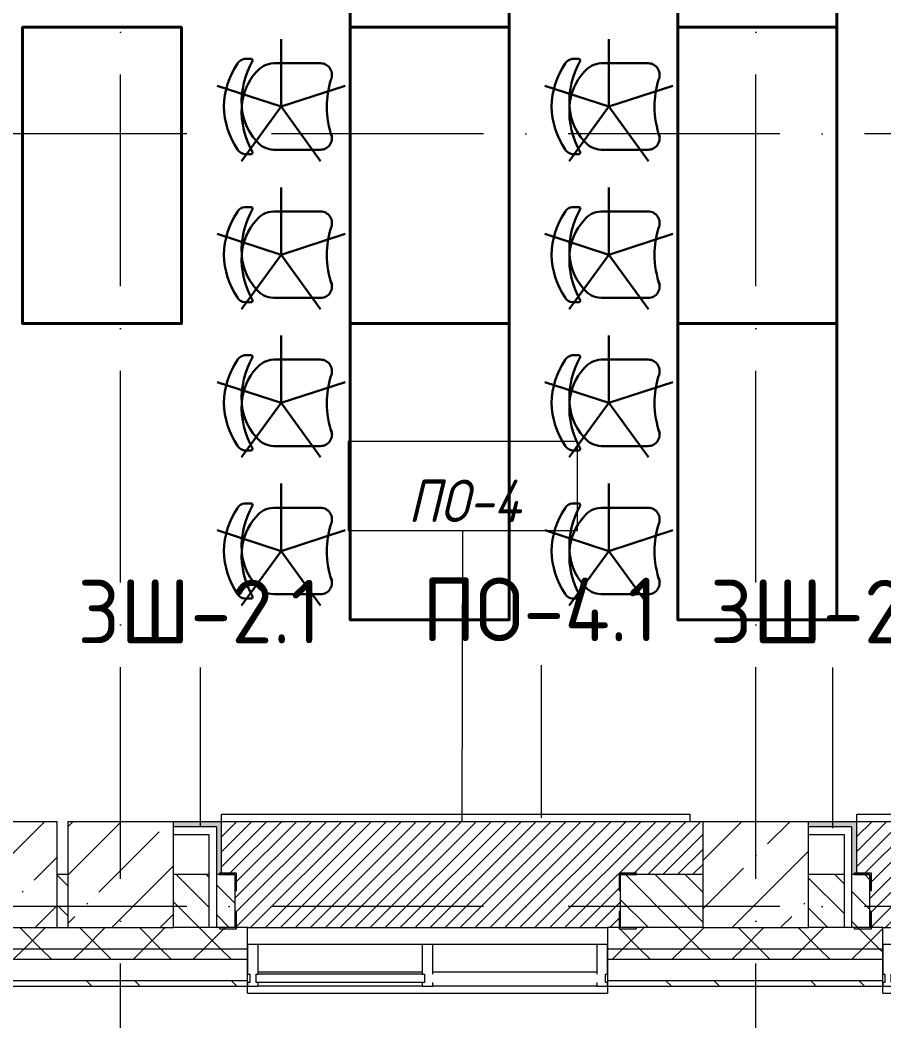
# Model space of a CAD drawing. Header units: millimetres. Extents: x -6467 to 105918, y -7090 to 92481.
# Drawn here: x 38125 to 42206, y -2361 to 2369 of the extents above; entities that cross this region are included whole.
import ezdxf

# ---------------------------------------------------------------- set-up
doc = ezdxf.new("R2010")
doc.units = ezdxf.units.MM
doc.linetypes.add('50_200_ШТРИХ_1Т_ш5_п1_п1_', pattern=[1400, 1000, -200, 0, -200])
doc.linetypes.add('IMPORT-200_ШТРИХ__ш1_п0_6_ _4_', pattern=[128000, 80000, -48000])
for name, color, linetype, lineweight in [('A-FLOR', 7, 'Continuous', 9), ('A-FLOR-IDEN', 7, 'Continuous', 9), ('A-GLAZ', 7, 'Continuous', 5), ('A-GLAZ-CWMG', 7, 'Continuous', 9), ('A-GLAZ-CWMG-1', 7, 'Continuous', 20), ('A-WALL', 7, 'Continuous', 5), ('A-WALL-FNSH-1', 7, 'Continuous', 5), ('A-WALL-IDEN', 7, 'Continuous', 9), ('I-WALL', 7, 'Continuous', 5), ('S-COLS', 7, 'Continuous', 9), ('S-COLS-1', 7, 'Continuous', 5)]:
    doc.layers.add(name, color=color, linetype=linetype, lineweight=lineweight)
for name, color, linetype, lineweight, true_color in [('A-FLOR-PATT-1', 7, 'Continuous', 5, 0xd61c12), ('A-GENM-1', 7, 'Continuous', 9, 0xaaaaaa), ('A-GENM-2', 7, 'Continuous', 20, 0xaaaaaa), ('A-WALL-1', 7, 'Continuous', 5, 0x77b143), ('A-WALL-3', 7, 'Continuous', 5, 0x787878), ('мебель 2 этаж-1', 7, 'Continuous', 40, 0xaaaaaa), ('Оси-3', 7, '50_200_ШТРИХ_1Т_ш5_п1_п1_', 9, 0xaaaaaa), ('ТХ_функционал-15', 7, 'IMPORT-200_ШТРИХ__ш1_п0_6_ _4_', 30, 0xaaaaaa), ('ТХ_функционал-2', 7, 'Continuous', 40, 0xaaaaaa), ('ТХ_функционал-9', 7, 'Continuous', 30, 0xaaaaaa)]:
    doc.layers.add(name, color=color, linetype=linetype, lineweight=lineweight, true_color=true_color)
doc.styles.add('GOST Common', font='GOST_Common.ttf', dxfattribs={"height": 300})
doc.styles.add('GOST Common_I', font='GOST_Common Italic.ttf', dxfattribs={"width": 0.9, "height": 200})
pattern_1 = [(45, (0, 0), (-141.42136, 141.42136), []), (135, (0, 0), (-141.42136, -141.42136), [])]

# ---------------------------------------------------------------- blocks, each defined once
blk = doc.blocks.new('BSC_Колонна _Прямоугольная - 500х500-V79-АИ_План этажа Радиаторы_2')
at = {"layer": 'S-COLS-1'}
h = blk.add_hatch(dxfattribs=at)
h.set_pattern_fill('FP_107', color=256, style=0, pattern_type=2)
h.set_pattern_definition([(45, (-41600, 1668.96), (-228.0985, 228.0985), []), (45, (-41371.9, 1668.96), (-228.0985, 228.0985), [403.225, -80.645, 6.706, -73.939])])
h.paths.add_polyline_path([(-250, -250), (250, -250), (250, 250), (-250, 250), (-250, -50.9)])
for p, q in [((250, 250), (-250, 250)), ((-250, 250), (-250, -250)), ((250, -250), (250, 250)), ((-250, -250), (250, -250))]:
    blk.add_line(p, q, dxfattribs=at)
blk = doc.blocks.new('BSC_Колонна _Прямоугольная - 500х500-V80-АИ_План этажа Радиаторы_2')
at = {"layer": 'S-COLS-1'}
h = blk.add_hatch(dxfattribs=at)
h.set_pattern_fill('FP_108', color=256, style=0, pattern_type=2)
h.set_pattern_definition([(45, (-38050, 1668.96), (-228.0985, 228.0985), []), (45, (-37821.9, 1668.96), (-228.0985, 228.0985), [403.225, -80.645, 6.706, -73.939])])
h.paths.add_polyline_path([(-250, -250), (250, -250), (250, 250), (-250, 250), (-250, -50.9)])
for p, q in [((250, 250), (-250, 250)), ((-250, 250), (-250, -250)), ((250, -250), (250, 250)), ((-250, -250), (250, -250))]:
    blk.add_line(p, q, dxfattribs=at)
blk = doc.blocks.new('Прямоугольный импост - Импост структурный с накладкой - 180мм-22437099-АИ_План этажа Радиаторы_2')
at = {"layer": 'A-GLAZ-CWMG-1'}
for p, q in [((0, 17), (-50, 17)), ((-50, 17), (-50, 0)), ((-50, 0), (-40, 0)), ((-40, 0), (-40, -40)), ((-10, -40), (-10, 0)), ((-10, 0), (0, 0)), ((0, 0), (0, 17)), ((-40, -40), (-50, -40)), ((-50, -40), (-50, -180)), ((0, -40), (-10, -40)), ((0, -180), (0, -40)), ((-50, -180), (0, -180))]:
    blk.add_line(p, q, dxfattribs=at)
blk = doc.blocks.new('Прямоугольный импост - Импост структурный с накладкой - 180мм-22437111-АИ_План этажа Радиаторы_2')
at = {"layer": 'A-GLAZ-CWMG-1'}
for p, q in [((-50, 0), (-50, 17)), ((-50, 17), (0, 17)), ((0, 0), (-10, 0)), ((-10, 0), (-10, -40)), ((0, 17), (0, 0)), ((-50, -180), (-50, -40)), ((-10, -40), (0, -40)), ((0, -40), (0, -180)), ((0, -180), (-50, -180))]:
    blk.add_line(p, q, dxfattribs=at)
blk = doc.blocks.new('Прямоугольный импост - Импост структурный с накладкой - 180мм-V234-АИ_План этажа Радиаторы_2')
at = {"layer": 'A-GLAZ-CWMG'}
for p, q in [((30725, -1999), (29950, -1999)), ((30725, -2139), (29950, -2139)), ((30725, -2179), (29950, -2179)), ((30725, -2196), (29950, -2196))]:
    blk.add_line(p, q, dxfattribs=at)
blk = doc.blocks.new('Прямоугольный импост - Импост структурный с накладкой - 180мм-V232-АИ_План этажа Радиаторы_2')
at = {"layer": 'A-GLAZ-CWMG'}
for p, q in [((6637, 55111), (5862, 55111)), ((6637, 54914), (5862, 54914))]:
    blk.add_line(p, q, dxfattribs=at)
blk = doc.blocks.new('Прямоугольный импост - Импост структурный с накладкой - 180мм-V237-АИ_План этажа Радиаторы_2')
at = {"layer": 'A-GLAZ-CWMG-1'}
for p, q in [((-25, 0), (-25, 17)), ((-25, 17), (25, 17)), ((-15, 0), (-25, 0)), ((-15, -40), (-15, 0)), ((25, 17), (25, 0)), ((-25, -180), (-25, -40)), ((-25, -40), (-15, -40)), ((25, -40), (25, -180)), ((25, -180), (-25, -180))]:
    blk.add_line(p, q, dxfattribs=at)
blk = doc.blocks.new('Прямоугольный импост - Импост структурный с накладкой - 180мм-22437157-АИ_План этажа Радиаторы_2')
at = {"layer": 'A-GLAZ-CWMG-1'}
for p, q in [((0, 17), (-50, 17)), ((-50, 17), (-50, 0)), ((-50, 0), (-40, 0)), ((-40, 0), (-40, -40)), ((-10, -40), (-10, 0)), ((-10, 0), (0, 0)), ((0, 0), (0, 17)), ((-40, -40), (-50, -40)), ((-50, -40), (-50, -180)), ((0, -40), (-10, -40)), ((0, -180), (0, -40)), ((-50, -180), (0, -180))]:
    blk.add_line(p, q, dxfattribs=at)
blk = doc.blocks.new('BSC_Колонна _Прямоугольная - 500х500-V254-АИ_План этажа Радиаторы_2')
at = {"layer": 'S-COLS-1'}
h = blk.add_hatch(dxfattribs=at)
h.set_pattern_fill('FP_150', color=256, style=0, pattern_type=2)
h.set_pattern_definition([(45, (-38600, 1668.96), (-228.0985, 228.0985), []), (45, (-38371.9, 1668.96), (-228.0985, 228.0985), [403.225, -80.645, 6.706, -73.939])])
h.paths.add_polyline_path([(-250, -250), (250, -250), (250, 250), (-250, 250), (-250, -50.9)])
for p, q in [((250, 250), (-250, 250)), ((-250, 250), (-250, -250)), ((250, -250), (250, 250)), ((-250, -250), (250, -250))]:
    blk.add_line(p, q, dxfattribs=at)
blk = doc.blocks.new('Фахверк _газобетон торцы_282 - Фахверк _газобетон торцы_-25572660-АИ_План этажа Радиаторы_2')
at = {"layer": 'A-GENM-2'}
for p, q in [((89406, 11134.7), (89325, 11134.7)), ((89325, 11134.7), (89325, 11128.7)), ((89325, 11128.7), (89400, 11128.7)), ((89400, 11128.7), (89400, 11053.7)), ((89406, 11053.7), (89406, 11134.7)), ((89400, 11053.7), (89406, 11053.7)), ((89400, 10953.7), (89400, 10878.7)), ((89406, 10953.7), (89400, 10953.7)), ((89406, 10872.7), (89406, 10953.7)), ((89400, 10878.7), (89325, 10878.7)), ((89325, 10878.7), (89325, 10872.7)), ((89325, 10872.7), (89406, 10872.7))]:
    blk.add_line(p, q, dxfattribs=at)
blk = doc.blocks.new('Фахверк _газобетон торцы_283 - Фахверк _газобетон торцы_-25572680-АИ_План этажа Радиаторы_2')
at = {"layer": 'A-GENM-2'}
for p, q in [((89406, 11134.7), (89325, 11134.7)), ((89325, 11134.7), (89325, 11128.7)), ((89325, 11128.7), (89400, 11128.7)), ((89400, 11128.7), (89400, 11053.7)), ((89406, 11053.7), (89406, 11134.7)), ((89400, 11053.7), (89406, 11053.7)), ((89400, 10953.7), (89400, 10878.7)), ((89406, 10953.7), (89400, 10953.7)), ((89406, 10872.7), (89406, 10953.7)), ((89400, 10878.7), (89325, 10878.7)), ((89325, 10878.7), (89325, 10872.7)), ((89325, 10872.7), (89406, 10872.7))]:
    blk.add_line(p, q, dxfattribs=at)
blk = doc.blocks.new('Фахверк _газобетон торцы_284 - Фахверк _газобетон торцы_-25572700-АИ_План этажа Радиаторы_2')
at = {"layer": 'A-GENM-2'}
for p, q in [((89406, 11134.7), (89325, 11134.7)), ((89325, 11134.7), (89325, 11128.7)), ((89325, 11128.7), (89400, 11128.7)), ((89400, 11128.7), (89400, 11053.7)), ((89406, 11053.7), (89406, 11134.7)), ((89400, 11053.7), (89406, 11053.7)), ((89400, 10953.7), (89400, 10878.7)), ((89406, 10953.7), (89400, 10953.7)), ((89406, 10872.7), (89406, 10953.7)), ((89400, 10878.7), (89325, 10878.7)), ((89325, 10878.7), (89325, 10872.7)), ((89325, 10872.7), (89406, 10872.7))]:
    blk.add_line(p, q, dxfattribs=at)
blk = doc.blocks.new('Отлив_СКБ - Отлив витража-V387-АИ_План этажа Радиаторы_2')
at = {"layer": 'A-GLAZ'}
for p, q in [((0, 67.4), (0, 100)), ((1700, 100), (0, 100)), ((1700, 100), (1700, 67.4)), ((50, 2), (825, 2)), ((875, 2), (1650, 2)), ((825, 0), (50, 0)), ((1650, 0), (875, 0))]:
    blk.add_line(p, q, dxfattribs=at)
blk = doc.blocks.new('Отлив_СКБ - Отлив витража-25810986-АИ_План этажа Радиаторы_2')
at = {"layer": 'A-GLAZ'}
for p, q in [((0, 67.4), (0, 100)), ((1700, 100), (0, 100)), ((1700, 100), (1700, 67.4)), ((50, 2), (1650, 2)), ((1650, 0), (50, 0))]:
    blk.add_line(p, q, dxfattribs=at)
blk = doc.blocks.new('мебель 2 этаж-28800768-АИ_План этажа Радиаторы_2')
at = {"layer": 'ТХ_функционал-15'}
for p, q in [((41621.4, 3675), (41808.4, 3417.6)), ((43169.4, 3675), (43356.4, 3417.6)), ((41621.4, 2975), (41808.4, 2717.6)), ((43169.4, 2975), (43356.4, 2717.6)), ((41621.4, 2275), (41808.4, 2017.6)), ((43169.4, 2275), (43356.4, 2017.6)), ((41621.4, 1575), (41808.4, 1317.6)), ((43169.4, 1575), (43356.4, 1317.6))]:
    blk.add_line(p, q, dxfattribs=at)
at = {"layer": 'ТХ_функционал-15', "flags": 128}
for points in [[(41318.8, 3773.4), (41621.4, 3675), (41621.4, 3993.2)], [(42866.8, 3773.4), (43169.4, 3675), (43169.4, 3993.2)], [(41924, 3773.4), (41621.4, 3675), (41434.4, 3417.6)], [(43472, 3773.4), (43169.4, 3675), (42982.4, 3417.6)], [(41318.8, 3073.4), (41621.4, 2975), (41621.4, 3293.2)], [(42866.8, 3073.4), (43169.4, 2975), (43169.4, 3293.2)], [(41924, 3073.4), (41621.4, 2975), (41434.4, 2717.6)], [(43472, 3073.4), (43169.4, 2975), (42982.4, 2717.6)], [(41318.8, 2373.4), (41621.4, 2275), (41621.4, 2593.2)], [(42866.8, 2373.4), (43169.4, 2275), (43169.4, 2593.2)], [(41924, 2373.4), (41621.4, 2275), (41434.4, 2017.6)], [(43472, 2373.4), (43169.4, 2275), (42982.4, 2017.6)], [(41318.8, 1673.4), (41621.4, 1575), (41621.4, 1893.2)], [(42866.8, 1673.4), (43169.4, 1575), (43169.4, 1893.2)], [(41924, 1673.4), (41621.4, 1575), (41434.4, 1317.6)], [(43472, 1673.4), (43169.4, 1575), (42982.4, 1317.6)]]:
    blk.add_lwpolyline(points, dxfattribs=at)
at = {"layer": 'ТХ_функционал-2'}
blk.add_line((40400.4, 2649.8), (41150.4, 2649.8), dxfattribs=at)
at = {"layer": 'ТХ_функционал-2', "flags": 128}
for points in [[(42698.4, 5449.8), (42698.4, 4049.8), (41948.4, 4049.8), (41948.4, 5449.8)], [(44246.4, 5449.8), (44246.4, 4049.8), (43496.4, 4049.8), (43496.4, 5449.8)], [(42698.4, 4049.8), (42698.4, 2649.8), (41948.4, 2649.8), (41948.4, 4049.8)], [(44246.4, 4049.8), (44246.4, 2649.8), (43496.4, 2649.8), (43496.4, 4049.8)], [(42698.4, 2649.8), (42698.4, 1249.8), (41948.4, 1249.8), (41948.4, 2649.8)], [(44246.4, 2649.8), (44246.4, 1249.8), (43496.4, 1249.8), (43496.4, 2649.8)]]:
    blk.add_lwpolyline(points, close=True, dxfattribs=at)
blk.add_lwpolyline([(41150.4, 4049.8), (40400.4, 4049.8), (40400.4, 2649.8), (41150.4, 2649.8), (41150.4, 4049.8), (40400.4, 4049.8)], dxfattribs=at)
at = {"layer": 'ТХ_функционал-9'}
for p, q in [((41477, 3900), (41448.7, 3900)), ((41585.1, 3879.2), (41807.3, 3879.2)), ((43025, 3900), (42996.7, 3900)), ((43133.1, 3879.2), (43355.3, 3879.2)), ((41585.1, 3470.9), (41807.3, 3470.9)), ((43133.1, 3470.9), (43355.3, 3470.9)), ((41477, 3450), (41448.7, 3450)), ((43025, 3450), (42996.7, 3450)), ((41477, 3200), (41448.7, 3200)), ((41585.1, 3179.2), (41807.3, 3179.2)), ((43025, 3200), (42996.7, 3200)), ((43133.1, 3179.2), (43355.3, 3179.2)), ((41477, 2750), (41448.7, 2750)), ((41585.1, 2770.9), (41807.3, 2770.9)), ((43025, 2750), (42996.7, 2750)), ((43133.1, 2770.9), (43355.3, 2770.9)), ((41477, 2500), (41448.7, 2500)), ((41585.1, 2479.2), (41807.3, 2479.2)), ((43025, 2500), (42996.7, 2500)), ((43133.1, 2479.2), (43355.3, 2479.2)), ((41477, 2050), (41448.7, 2050)), ((41585.1, 2070.9), (41807.3, 2070.9)), ((43025, 2050), (42996.7, 2050)), ((43133.1, 2070.9), (43355.3, 2070.9)), ((41477, 1800), (41448.7, 1800)), ((43025, 1800), (42996.7, 1800)), ((41585.1, 1779.2), (41807.3, 1779.2)), ((43133.1, 1779.2), (43355.3, 1779.2)), ((41477, 1350), (41448.7, 1350)), ((41585.1, 1370.9), (41807.3, 1370.9)), ((43025, 1350), (42996.7, 1350)), ((43133.1, 1370.9), (43355.3, 1370.9))]:
    blk.add_line(p, q, dxfattribs=at)
for centre, radius, start, end in [((41726.7, 3668.3), 375.4, 146.0509, 178.9758), ((41454.5, 3854.8), 45.6, 97.3317, 149.4346), ((41824.9, 3696.5), 389.8, 150.171, 183.1505), ((41478.6, 3891.9), 8.29, 349.3986, 100.7772), ((41589.8, 3771.4), 107.9, 92.4801, 141.7474), ((41807.4, 3824.8), 54.5, 333.635, 90.0987), ((43274.7, 3668.3), 375.4, 146.0509, 178.9758), ((43002.5, 3854.8), 45.6, 97.3317, 149.4346), ((43372.9, 3696.5), 389.8, 150.171, 183.1505), ((43026.6, 3891.9), 8.29, 349.3986, 100.7772), ((43137.8, 3771.4), 107.9, 92.4801, 141.7474), ((43355.4, 3824.8), 54.5, 333.635, 90.0987), ((41696.2, 3660.6), 260.9, 137.1011, 176.8345), ((43244.2, 3660.6), 260.9, 137.1011, 176.8345), ((42297.6, 3670.5), 460.2, 163.5816, 179.4326), ((43845.6, 3670.5), 460.2, 163.5816, 179.4326), ((41726.7, 3681.8), 375.4, 181.0242, 213.9491), ((41824.9, 3653.6), 389.8, 176.8495, 209.829), ((41698.1, 3689.9), 262.9, 183.2504, 228.1979), ((42297.6, 3679.6), 460.2, 180.5674, 199.1412), ((43274.7, 3681.8), 375.4, 181.0242, 213.9491), ((43372.9, 3653.6), 389.8, 176.8495, 209.829), ((43246.1, 3689.9), 262.9, 183.2504, 228.1979), ((43845.6, 3679.6), 460.2, 180.5674, 199.1412), ((41807.4, 3525.3), 54.5, 269.9013, 26.365), ((43355.4, 3525.3), 54.5, 269.9013, 26.365), ((41589.8, 3578.7), 107.9, 218.2526, 267.5199), ((43137.8, 3578.7), 107.9, 218.2526, 267.5199), ((41454.5, 3495.3), 45.6, 210.5654, 262.6683), ((41478.6, 3458.2), 8.29, 259.2228, 10.6014), ((43002.5, 3495.3), 45.6, 210.5654, 262.6683), ((43026.6, 3458.2), 8.29, 259.2228, 10.6014), ((41726.7, 2968.3), 375.4, 146.0509, 178.9758), ((41454.5, 3154.8), 45.6, 97.3317, 149.4346), ((41824.9, 2996.5), 389.8, 150.171, 183.1505), ((41478.6, 3191.9), 8.29, 349.3986, 100.7772), ((41589.8, 3071.4), 107.9, 92.4801, 141.7474), ((41807.4, 3124.8), 54.5, 333.635, 90.0987), ((43274.7, 2968.3), 375.4, 146.0509, 178.9758), ((43002.5, 3154.8), 45.6, 97.3317, 149.4346), ((43372.9, 2996.5), 389.8, 150.171, 183.1505), ((43026.6, 3191.9), 8.29, 349.3986, 100.7772), ((43137.8, 3071.4), 107.9, 92.4801, 141.7474), ((43355.4, 3124.8), 54.5, 333.635, 90.0987), ((41696.2, 2960.6), 260.9, 137.1011, 176.8345), ((43244.2, 2960.6), 260.9, 137.1011, 176.8345), ((42297.6, 2970.5), 460.2, 163.5816, 179.4326), ((43845.6, 2970.5), 460.2, 163.5816, 179.4326), ((41726.7, 2981.8), 375.4, 181.0242, 213.9491), ((41824.9, 2953.6), 389.8, 176.8495, 209.829), ((41698.1, 2989.9), 262.9, 183.2504, 228.1979), ((42297.6, 2979.6), 460.2, 180.5674, 199.1412), ((43274.7, 2981.8), 375.4, 181.0242, 213.9491), ((43372.9, 2953.6), 389.8, 176.8495, 209.829), ((43246.1, 2989.9), 262.9, 183.2504, 228.1979), ((43845.6, 2979.6), 460.2, 180.5674, 199.1412), ((41807.4, 2825.3), 54.5, 269.9013, 26.365), ((43355.4, 2825.3), 54.5, 269.9013, 26.365), ((41589.8, 2878.7), 107.9, 218.2526, 267.5199), ((43137.8, 2878.7), 107.9, 218.2526, 267.5199), ((41454.5, 2795.3), 45.6, 210.5654, 262.6683), ((41478.6, 2758.2), 8.29, 259.2228, 10.6014), ((43002.5, 2795.3), 45.6, 210.5654, 262.6683), ((43026.6, 2758.2), 8.29, 259.2228, 10.6014), ((41726.7, 2268.3), 375.4, 146.0509, 178.9758), ((41454.5, 2454.8), 45.6, 97.3317, 149.4346), ((41824.9, 2296.5), 389.8, 150.171, 183.1505), ((41478.6, 2491.9), 8.29, 349.3986, 100.7772), ((41589.8, 2371.4), 107.9, 92.4801, 141.7474), ((41807.4, 2424.8), 54.5, 333.635, 90.0987), ((43274.7, 2268.3), 375.4, 146.0509, 178.9758), ((43002.5, 2454.8), 45.6, 97.3317, 149.4346), ((43372.9, 2296.5), 389.8, 150.171, 183.1505), ((43026.6, 2491.9), 8.29, 349.3986, 100.7772), ((43137.8, 2371.4), 107.9, 92.4801, 141.7474), ((43355.4, 2424.8), 54.5, 333.635, 90.0987), ((41696.2, 2260.6), 260.9, 137.1011, 176.8345), ((43244.2, 2260.6), 260.9, 137.1011, 176.8345), ((42297.6, 2270.5), 460.2, 163.5816, 179.4326), ((43845.6, 2270.5), 460.2, 163.5816, 179.4326), ((41726.7, 2281.8), 375.4, 181.0242, 213.9491), ((41824.9, 2253.6), 389.8, 176.8495, 209.829), ((41698.1, 2289.9), 262.9, 183.2504, 228.1979), ((42297.6, 2279.6), 460.2, 180.5674, 199.1412), ((43274.7, 2281.8), 375.4, 181.0242, 213.9491), ((43372.9, 2253.6), 389.8, 176.8495, 209.829), ((43246.1, 2289.9), 262.9, 183.2504, 228.1979), ((43845.6, 2279.6), 460.2, 180.5674, 199.1412), ((41807.4, 2125.3), 54.5, 269.9013, 26.365), ((43355.4, 2125.3), 54.5, 269.9013, 26.365), ((41589.8, 2178.7), 107.9, 218.2526, 267.5199), ((43137.8, 2178.7), 107.9, 218.2526, 267.5199), ((41454.5, 2095.3), 45.6, 210.5654, 262.6683), ((41478.6, 2058.2), 8.29, 259.2228, 10.6014), ((43002.5, 2095.3), 45.6, 210.5654, 262.6683), ((43026.6, 2058.2), 8.29, 259.2228, 10.6014), ((41454.5, 1754.8), 45.6, 97.3317, 149.4346), ((41478.6, 1791.9), 8.29, 349.3986, 100.7772), ((43002.5, 1754.8), 45.6, 97.3317, 149.4346), ((43026.6, 1791.9), 8.29, 349.3986, 100.7772), ((41726.7, 1568.3), 375.4, 146.0509, 178.9758), ((41824.9, 1596.5), 389.8, 150.171, 183.1505), ((41589.8, 1671.4), 107.9, 92.4801, 141.7474), ((41807.4, 1724.8), 54.5, 333.635, 90.0987), ((43274.7, 1568.3), 375.4, 146.0509, 178.9758), ((43372.9, 1596.5), 389.8, 150.171, 183.1505), ((43137.8, 1671.4), 107.9, 92.4801, 141.7474), ((43355.4, 1724.8), 54.5, 333.635, 90.0987), ((41696.2, 1560.6), 260.9, 137.1011, 176.8345), ((43244.2, 1560.6), 260.9, 137.1011, 176.8345), ((42297.6, 1570.5), 460.2, 163.5816, 179.4326), ((43845.6, 1570.5), 460.2, 163.5816, 179.4326), ((41726.7, 1581.8), 375.4, 181.0242, 213.9491), ((41824.9, 1553.6), 389.8, 176.8495, 209.829), ((41698.1, 1589.9), 262.9, 183.2504, 228.1979), ((42297.6, 1579.6), 460.2, 180.5674, 199.1412), ((43274.7, 1581.8), 375.4, 181.0242, 213.9491), ((43372.9, 1553.6), 389.8, 176.8495, 209.829), ((43246.1, 1589.9), 262.9, 183.2504, 228.1979), ((43845.6, 1579.6), 460.2, 180.5674, 199.1412), ((41807.4, 1425.3), 54.5, 269.9013, 26.365), ((43355.4, 1425.3), 54.5, 269.9013, 26.365), ((41454.5, 1395.3), 45.6, 210.5654, 262.6683), ((41589.8, 1478.7), 107.9, 218.2526, 267.5199), ((43002.5, 1395.3), 45.6, 210.5654, 262.6683), ((43137.8, 1478.7), 107.9, 218.2526, 267.5199), ((41478.6, 1358.2), 8.29, 259.2228, 10.6014), ((43026.6, 1358.2), 8.29, 259.2228, 10.6014)]:
    blk.add_arc(centre, radius, start, end, dxfattribs=at)
blk = doc.blocks.new('AAR_СКБ_Марка_Перекрытия_1 мм - Марка пола-27961726-АИ_План этажа Радиаторы_2')
at = {"layer": 'A-FLOR-IDEN'}
for p, q in [((2.723, 2.101), (-2.69, 2.101)), ((-2.69, 2.101), (-2.69, 0)), ((2.723, 0), (2.723, 2.101)), ((-2.69, 0), (2.723, 0))]:
    blk.add_line(p, q, dxfattribs=at)

msp = doc.modelspace()

# ---------------------------------------------------------------- hatches: boundary and pattern name
at = {"layer": 'A-FLOR-PATT-1'}
h = msp.add_hatch(dxfattribs=at)
h.set_pattern_fill('FP_274', color=256, style=0, pattern_type=2)
h.set_pattern_definition([(45, (40100, -1668.96), (-35.3553, 35.3553), [])])
h.paths.add_polyline_path([(40955.4, -1919), (40955.4, -1844), (40960.4, -1844), (40960.4, -1744), (40955.4, -1744), (40955.4, -1663), (41036.4, -1663), (41036.4, -1669), (41350, -1669), (41350, -1419), (39077.2, -1419), (39077.8, -1663), (39147.4, -1663), (39147.4, -1744), (39141.4, -1744), (39141.4, -1844), (39147.4, -1844), (39147.4, -1919), (40900, -1919)])
h = msp.add_hatch(dxfattribs=at)
h.set_pattern_fill('FP_275', color=256, style=0, pattern_type=2)
h.set_pattern_definition([(45, (43100, -1668.96), (-35.3553, 35.3553), [])])
h.paths.add_polyline_path([(42139.8, -1919), (42140.8, -1918.8), (42140.8, -1844), (42146.8, -1844), (42146.8, -1919), (43954.8, -1919), (43954.8, -1844), (43959.8, -1844), (43959.8, -1744), (43954.8, -1744), (43954.8, -1663), (44035.8, -1663), (44035.8, -1669), (44350, -1669), (44350, -1419), (42077.2, -1419), (42077.8, -1663), (42146.8, -1663), (42146.8, -1744), (42140.8, -1744), (42139.8, -1918)])
at = {"layer": 'A-WALL'}
h = msp.add_hatch(dxfattribs=at)
h.set_pattern_fill('FP_125', color=256, style=0, pattern_type=2)
h.set_pattern_definition(pattern_1)
h.paths.add_polyline_path([(99166.3, -2019), (101250, -2019), (101250, -1919), (92065.3, -1919), (92065.3, -2019), (95844.3, -2019)])
h.paths.add_polyline_path([(90365.3, -2019), (90365.3, -1919), (82525, -1919), (82525, -2019), (90030.8, -2019)])
h.paths.add_polyline_path([(81400, -2019), (81675, -2019), (81675, -1919), (80400, -1919), (80400, -2019), (81310.6, -2019)])
h.paths.add_polyline_path([(70900, -2019), (72700, -2019), (72700, -1919), (70900, -1919)])
h.paths.add_polyline_path([(69200, -2019), (69200, -1919), (67900, -1919), (67900, -2019), (68853.1, -2019)])
h.paths.add_polyline_path([(66200, -2019), (66200, -1919), (64900, -1919), (64900, -2019), (65946.4, -2019)])
h.paths.add_polyline_path([(63039.6, -2019), (63200, -2019), (63200, -1919), (61900, -1919), (61900, -2019), (62624.4, -2019)])
h.paths.add_polyline_path([(57200, -2019), (57200, -1919), (55900, -1919), (55900, -2019), (56810.9, -2019)])
h.paths.add_polyline_path([(58900, -2019), (60200, -2019), (60200, -1919), (58900, -1919)])
h.paths.add_polyline_path([(52900, -2019), (54200, -2019), (54200, -1919), (52900, -1919)])
h.paths.add_polyline_path([(50997.4, -2019), (51200, -2019), (51200, -1919), (49900, -1919), (49900, -2019), (50166.9, -2019)])
h.paths.add_polyline_path([(46900, -2019), (48200, -2019), (48200, -1919), (46900, -1919)])
h.paths.add_polyline_path([(45183.9, -2019), (45200, -2019), (45200, -1919), (43900, -1919), (43900, -2019), (44353.4, -2019)])
h.paths.add_polyline_path([(41861.9, -2019), (42200, -2019), (42200, -1919), (40900, -1919), (40900, -2019), (41031.4, -2019)])
h.paths.add_polyline_path([(38539.9, -2019), (39200, -2019), (39200, -1919), (37600, -1919), (37600, -2019), (37709.4, -2019)])
h.paths.add_polyline_path([(34600, -2019), (35900, -2019), (35900, -1919), (34600, -1919)])
h.paths.add_polyline_path([(31895.9, -2019), (32900, -2019), (32900, -1919), (31600, -1919), (31600, -2019)])
h.paths.add_polyline_path([(29900, -2019), (29900, -1919), (28790, -1919), (28790, -2019), (29819.7, -2019)])
h.paths.add_polyline_path([(25667.2, -2019), (26900, -2019), (26900, -1919), (25600, -1919), (25600, -2019)])
h.paths.add_polyline_path([(23900, -2019), (23900, -1919), (22600, -1919), (22600, -2019), (23590.9, -2019)])
h.paths.add_polyline_path([(20268.9, -2019), (20900, -2019), (20900, -1919), (19600, -1919), (19600, -2019), (19853.7, -2019)])
h.paths.add_polyline_path([(14870.7, -2019), (14960, -2019), (14960, -1919), (13660, -1919), (13660, -2019), (14455.5, -2019)])
h.paths.add_polyline_path([(16660, -2019), (17900, -2019), (17900, -1919), (16660, -1919)])
h.paths.add_polyline_path([(12785, -2019), (12785, -1919), (7325.3, -1919), (7325.3, -2019), (12379.2, -2019)])
h.paths.add_polyline_path([(2828.5, -2019), (6450.3, -2019), (6450.3, -1919), (-2550, -1919), (-2550, -2019), (-493.5, -2019)])
h = msp.add_hatch(dxfattribs=at)
h.set_pattern_fill('FP_125', color=256, style=0, pattern_type=2)
h.set_pattern_definition(pattern_1)
h.paths.add_polyline_path([(99166.3, -2069), (101350, -2069), (101350, -2019), (92065.3, -2019), (92065.3, -2069), (95844.3, -2069)])
h.paths.add_polyline_path([(89200.3, -2069), (90365.3, -2069), (90365.3, -2019), (82525, -2019), (82525, -2069), (87539.3, -2069)])
h.paths.add_polyline_path([(81675, -2069), (81675, -2019), (80400, -2019), (80400, -2069), (81310.6, -2069)])
h.paths.add_polyline_path([(72590.4, -2069), (72700, -2069), (72700, -2019), (70900, -2019), (70900, -2069), (71759.9, -2069)])
h.paths.add_polyline_path([(68853.1, -2069), (69200, -2069), (69200, -2019), (67900, -2019), (67900, -2069), (68437.9, -2069)])
h.paths.add_polyline_path([(65946.4, -2069), (66200, -2069), (66200, -2019), (64900, -2019), (64900, -2069), (65115.9, -2069)])
h.paths.add_polyline_path([(62209.1, -2069), (63200, -2069), (63200, -2019), (61900, -2019), (61900, -2069)])
h.paths.add_polyline_path([(57200, -2069), (57200, -2019), (55900, -2019), (55900, -2069), (56810.9, -2069)])
h.paths.add_polyline_path([(58900, -2069), (60200, -2069), (60200, -2019), (58900, -2019)])
h.paths.add_polyline_path([(50997.4, -2069), (51200, -2069), (51200, -2019), (49900, -2019), (49900, -2069), (50166.9, -2069)])
h.paths.add_polyline_path([(53904.1, -2069), (54200, -2069), (54200, -2019), (52900, -2019), (52900, -2069), (53488.9, -2069)])
h.paths.add_polyline_path([(48200, -2069), (48200, -2019), (46900, -2019), (46900, -2069), (47675.4, -2069)])
h.paths.add_polyline_path([(42200, -2069), (42200, -2019), (40900, -2019), (40900, -2069), (41861.9, -2069)])
h.paths.add_polyline_path([(45183.9, -2069), (45200, -2069), (45200, -2019), (43900, -2019), (43900, -2069), (44353.4, -2069)])
h.paths.add_polyline_path([(39200, -2069), (39200, -2019), (37600, -2019), (37600, -2069), (38955.2, -2069)])
h.paths.add_polyline_path([(35900, -2069), (35900, -2019), (34600, -2019), (34600, -2069), (35217.9, -2069)])
h.paths.add_polyline_path([(31895.9, -2069), (32900, -2069), (32900, -2019), (31600, -2019), (31600, -2069)])
h.paths.add_polyline_path([(26497.7, -2069), (26900, -2069), (26900, -2019), (25600, -2019), (25600, -2069), (26082.4, -2069)])
h.paths.add_polyline_path([(28989.2, -2069), (29900, -2069), (29900, -2019), (28790, -2019), (28790, -2069)])
h.paths.add_polyline_path([(23900, -2069), (23900, -2019), (22600, -2019), (22600, -2069), (23590.9, -2069)])
h.paths.add_polyline_path([(19600, -2069), (20900, -2069), (20900, -2019), (19600, -2019)])
h.paths.add_polyline_path([(14870.7, -2069), (14960, -2069), (14960, -2019), (13660, -2019), (13660, -2069), (14455.5, -2069)])
h.paths.add_polyline_path([(16947, -2069), (17900, -2069), (17900, -2019), (16660, -2019), (16660, -2069)])
h.paths.add_polyline_path([(10303, -2069), (12785, -2069), (12785, -2019), (7325.3, -2019), (7325.3, -2069), (9472.5, -2069)])
h.paths.add_polyline_path([(5735.2, -2069), (6450.3, -2069), (6450.3, -2019), (-2600, -2019), (-2600, -2069), (5320, -2069)])
at = {"layer": 'A-WALL-1'}
for points in [[(39052.2, -1444), (39077.2, -1444), (39077.2, -1419), (38850, -1419), (38850, -1444)], [(39052.2, -1669), (39077.2, -1669), (39077.2, -1444), (39052.2, -1444), (39052.2, -1479)], [(42052.2, -1444), (42077.2, -1444), (42077.2, -1419), (41850, -1419), (41850, -1444)], [(42077.2, -1669), (42077.2, -1444), (42052.2, -1444), (42052.2, -1669)]]:
    msp.add_hatch(color=256, dxfattribs=at).paths.add_polyline_path(points)
at = {"layer": 'A-WALL-3'}
h = msp.add_hatch(dxfattribs=at)
h.set_pattern_fill('FP_124', color=256, style=0, pattern_type=2)
h.set_pattern_definition([(135, (0, 0), (-342.1478, -342.1478), []), (135, (228.1, 0), (-342.1478, -342.1478), [])])
h.paths.add_polyline_path([(101400, -2196), (101500, -2196), (101500, -2169), (92065.3, -2169), (92065.3, -2196), (101350, -2196)])
h.paths.add_polyline_path([(90365.3, -2196), (90365.3, -2169), (82525, -2169), (82525, -2196), (90030.8, -2196)])
h.paths.add_polyline_path([(81675, -2196), (81675, -2169), (80400, -2169), (80400, -2196), (81310.6, -2196)])
h.paths.add_polyline_path([(71759.9, -2196), (72700, -2196), (72700, -2169), (70900, -2169), (70900, -2196), (70929.4, -2196)])
h.paths.add_polyline_path([(68853.1, -2196), (69200, -2196), (69200, -2169), (67900, -2169), (67900, -2196), (68437.9, -2196)])
h.paths.add_polyline_path([(65946.4, -2196), (66200, -2196), (66200, -2169), (64900, -2169), (64900, -2196), (65115.9, -2196)])
h.paths.add_polyline_path([(62209.1, -2196), (63200, -2196), (63200, -2169), (61900, -2169), (61900, -2196)])
h.paths.add_polyline_path([(55900, -2196), (57200, -2196), (57200, -2169), (55900, -2169)])
h.paths.add_polyline_path([(60200, -2196), (60200, -2169), (58900, -2169), (58900, -2196), (60132.9, -2196)])
h.paths.add_polyline_path([(52900, -2196), (54200, -2196), (54200, -2169), (52900, -2169)])
h.paths.add_polyline_path([(50997.4, -2196), (51200, -2196), (51200, -2169), (49900, -2169), (49900, -2196), (50166.9, -2196)])
h.paths.add_polyline_path([(48200, -2196), (48200, -2169), (46900, -2169), (46900, -2196), (47675.4, -2196)])
h.paths.add_polyline_path([(45183.9, -2196), (45200, -2196), (45200, -2169), (43900, -2169), (43900, -2196), (44353.4, -2196)])
h.paths.add_polyline_path([(41031.4, -2196), (42200, -2196), (42200, -2169), (40900, -2169), (40900, -2196)])
h.paths.add_polyline_path([(38955.2, -2196), (39200, -2196), (39200, -2169), (37600, -2169), (37600, -2196), (38539.9, -2196)])
h.paths.add_polyline_path([(35217.9, -2196), (35900, -2196), (35900, -2169), (34600, -2169), (34600, -2196), (34802.7, -2196)])
h.paths.add_polyline_path([(32726.4, -2196), (32900, -2196), (32900, -2169), (31600, -2169), (31600, -2196), (31895.9, -2196)])
h.paths.add_polyline_path([(29819.7, -2196), (29900, -2196), (29900, -2169), (28790, -2169), (28790, -2196), (29404.4, -2196)])
h.paths.add_polyline_path([(23900, -2196), (23900, -2169), (22600, -2169), (22600, -2196), (23590.9, -2196)])
h.paths.add_polyline_path([(26082.4, -2196), (26900, -2196), (26900, -2169), (25600, -2169), (25600, -2196), (25667.2, -2196)])
h.paths.add_polyline_path([(19600, -2196), (20900, -2196), (20900, -2169), (19600, -2169)])
h.paths.add_polyline_path([(14455.5, -2196), (14960, -2196), (14960, -2169), (13660, -2169), (13660, -2196), (14040.2, -2196)])
h.paths.add_polyline_path([(17777.5, -2196), (17900, -2196), (17900, -2169), (16660, -2169), (16660, -2196), (16947, -2196)])
h.paths.add_polyline_path([(11964, -2196), (12785, -2196), (12785, -2169), (7325.3, -2169), (7325.3, -2196), (11133.5, -2196)])
h.paths.add_polyline_path([(5735.2, -2196), (6450.3, -2196), (6450.3, -2169), (-2727, -2169), (-2727, -2196), (5320, -2196)])
at = {"layer": 'I-WALL'}
h = msp.add_hatch(dxfattribs=at)
h.set_pattern_fill('FP_2', color=256, style=0, pattern_type=2)
h.set_pattern_definition([(135, (0, 0), (-70.71068, -70.71068), [])])
h.paths.add_polyline_path([(80895.3, -1919), (80900, -1919), (80900, -1669), (80460, -1669), (80460, -1919), (80480.1, -1919)])
h.paths.add_polyline_path([(71850, -1919), (71900, -1919), (71900, -1669), (71850, -1669), (71850, -1795)])
h.paths.add_polyline_path([(71110.2, -1919), (71110.2, -1669), (70960.4, -1670.8), (70960.4, -1919)])
h.paths.add_polyline_path([(72400, -1919), (72567.2, -1919), (72567.2, -1669), (72400, -1669), (72400, -1719.8)])
h.paths.add_polyline_path([(71350, -1919), (71350, -1669), (71145.2, -1669), (71145.2, -1919)])
h.paths.add_polyline_path([(72602.2, -1919), (72640, -1919), (72640, -1669), (72602.2, -1669), (72602.2, -1719.8)])
h.paths.add_polyline_path([(69140.4, -1919), (69140.4, -1670.8), (68850, -1670.8), (68850, -1919), (68853.1, -1919)])
h.paths.add_polyline_path([(68129, -1919), (68129, -1669), (67960.4, -1669), (67960.4, -1919), (68022.6, -1919)])
h.paths.add_polyline_path([(68350, -1919), (68350, -1669), (68164, -1669), (68164, -1919)])
h.paths.add_polyline_path([(65946.4, -1919), (66140.4, -1919), (66140.4, -1669), (64960.4, -1669), (64960.4, -1919), (65115.9, -1919)])
h.paths.add_polyline_path([(62850, -1919), (63140.4, -1919), (63140.4, -1669), (62850, -1669), (62850, -1730.5)])
h.paths.add_polyline_path([(62209.1, -1919), (62350, -1919), (62350, -1669), (61960.4, -1669), (61960.4, -1919)])
h.paths.add_polyline_path([(59850, -1919), (60017.2, -1919), (60017.2, -1669), (59850, -1669), (59850, -1719.8)])
h.paths.add_polyline_path([(60052.2, -1919), (60140.4, -1919), (60140.4, -1669), (60052.2, -1669), (60052.2, -1719.8)])
h.paths.add_polyline_path([(55980.4, -1919), (57140.4, -1919), (57140.4, -1669), (55960.4, -1669), (55960.4, -1919)])
h.paths.add_polyline_path([(59350, -1919), (59350, -1669), (59160, -1669), (59160, -1919), (59302.4, -1919)])
h.paths.add_polyline_path([(58960.4, -1919), (59125, -1919), (59125, -1669), (58960.4, -1669), (58960.4, -1719.8)])
h.paths.add_polyline_path([(53164, -1919), (53350, -1919), (53350, -1669), (53164, -1669), (53164, -1719.8)])
h.paths.add_polyline_path([(50350, -1919), (50350, -1669), (50164, -1669), (50164, -1919), (50166.9, -1919)])
h.paths.add_polyline_path([(50129, -1919), (50129, -1669), (49960.4, -1669), (49960.4, -1919)])
h.paths.add_polyline_path([(53073.6, -1919), (53129, -1919), (53129, -1669), (52960.4, -1669), (52960.4, -1919)])
h.paths.add_polyline_path([(53904.1, -1919), (54010, -1919), (54010, -1669), (53850, -1669), (53850, -1919)])
h.paths.add_polyline_path([(54140.4, -1919), (54140.4, -1669), (54045, -1669), (54045, -1919)])
h.paths.add_polyline_path([(51140.4, -1919), (51140.4, -1669), (50850, -1669), (50850, -1919), (50997.4, -1919)])
h.paths.add_polyline_path([(45140.4, -1919), (45140.4, -1669), (45067.3, -1669), (45067.3, -1919)])
h.paths.add_polyline_path([(45032.3, -1919), (45032.3, -1669), (44850, -1669), (44850, -1919)])
h.paths.add_polyline_path([(47675.4, -1919), (48140.4, -1919), (48140.4, -1669), (46960.4, -1669), (46960.4, -1919)])
h.paths.add_polyline_path([(39140.4, -1919), (39140.4, -1669), (39052.2, -1669), (39052.2, -1919)])
h.paths.add_polyline_path([(38955.2, -1919), (39017.2, -1919), (39017.2, -1669), (38850, -1669), (38850, -1919)])
h.paths.add_polyline_path([(38350, -1919), (38350, -1669), (38300, -1669), (38300, -1919)])
h.paths.add_polyline_path([(41861.9, -1919), (42017.2, -1919), (42017.2, -1669), (41850, -1669), (41850, -1919)])
h.paths.add_polyline_path([(42052.2, -1919), (42139.8, -1919), (42139.8, -1669), (42052.2, -1669), (42052.2, -1719.8)])
h.paths.add_polyline_path([(43959.8, -1919), (44350, -1919), (44350, -1669), (43959.8, -1669), (43959.8, -1719.8)])
h.paths.add_polyline_path([(40960.4, -1919), (41350, -1919), (41350, -1669), (40960.4, -1669), (40960.4, -1719.8)])
h.paths.add_polyline_path([(35300, -1919), (35840.4, -1919), (35840.4, -1669), (35300, -1669), (35300, -1719.8)])
h.paths.add_polyline_path([(34660.4, -1919), (34800, -1919), (34800, -1669), (34660.4, -1669), (34660.4, -1719.8)])
h.paths.add_polyline_path([(37660.4, -1919), (37800, -1919), (37800, -1669), (37660.4, -1669), (37660.4, -1719.8)])
h.paths.add_polyline_path([(29480, -1919), (29480, -1669), (29300, -1669), (29300, -1919), (29404.4, -1919)])
h.paths.add_polyline_path([(31660.4, -1919), (32840.4, -1919), (32840.4, -1669), (31660.4, -1669), (31660.4, -1719.8)])
h.paths.add_polyline_path([(28660.4, -1919), (28800, -1919), (28800, -1669), (28660.4, -1669), (28660.4, -1719.8)])
h.paths.add_polyline_path([(29840.4, -1919), (29840.4, -1669), (29515, -1669), (29515, -1919), (29819.7, -1919)])
h.paths.add_polyline_path([(25800, -1919), (25800, -1669), (25660.4, -1669), (25660.4, -1919), (25667.2, -1919)])
h.paths.add_polyline_path([(26467.2, -1919), (26467.2, -1669), (26300, -1669), (26300, -1919)])
h.paths.add_polyline_path([(26840.4, -1919), (26840.4, -1669), (26502.2, -1669), (26502.2, -1919)])
h.paths.add_polyline_path([(23590.9, -1919), (23840.4, -1919), (23840.4, -1669), (22660.4, -1669), (22660.4, -1919), (22760.4, -1919)])
h.paths.add_polyline_path([(20684.2, -1919), (20840.4, -1919), (20840.4, -1669), (20475, -1669), (20475, -1919)])
h.paths.add_polyline_path([(17840.4, -1919), (17840.4, -1669), (17535, -1669), (17535, -1919), (17777.5, -1919)])
h.paths.add_polyline_path([(20300, -1919), (20440, -1919), (20440, -1669), (20300, -1669), (20300, -1719.8)])
h.paths.add_polyline_path([(19800, -1919), (19800, -1669), (19660.4, -1669), (19660.4, -1919)])
h.paths.add_polyline_path([(14400, -1919), (14400, -1669), (13722.5, -1669), (13722.5, -1919), (14040.2, -1919)])
h.paths.add_polyline_path([(16720.4, -1919), (16800, -1919), (16800, -1669), (16720.4, -1669), (16720.4, -1719.8)])
h.paths.add_polyline_path([(17500, -1919), (17500, -1669), (17300, -1669), (17300, -1919)])
h.paths.add_polyline_path([(12722.5, -1919), (12722.5, -1669), (11094.6, -1669), (11094.6, -1919), (12379.2, -1919)])
h.paths.add_polyline_path([(10900, -1919), (11059.6, -1919), (11059.6, -1669), (10900, -1669), (10900, -1885)])
h.paths.add_polyline_path([(10303, -1919), (10400, -1919), (10400, -1669), (7387.8, -1669), (7387.8, -1919), (9472.5, -1919)])
h.paths.add_polyline_path([(6032.8, -1919), (6387.8, -1919), (6387.8, -1669), (6032.8, -1669), (6032.8, -1719.8)])
h.paths.add_polyline_path([(5800, -1919), (5997.8, -1919), (5997.8, -1669), (5800, -1669), (5800, -1719.8)])

# ---------------------------------------------------------------- linework, layer by layer
at = {"layer": 'A-FLOR'}
for p, q in [((41350, -1419), (39077.2, -1419)), ((44350, -1419), (42077.2, -1419)), ((39200, -1919), (40900, -1919)), ((42200, -1919), (43900, -1919))]:
    msp.add_line(p, q, dxfattribs=at)
at = {"layer": 'A-FLOR-IDEN'}
msp.add_line((40213.6, -1419), (40217, -43.2), dxfattribs=at)
at = {"layer": 'A-WALL'}
for p, q in [((39077.2, -1384), (41290, -1384)), ((39077.2, -1419), (39077.2, -1384)), ((41290, -1419), (41290, -1384)), ((42077.2, -1384), (44290, -1384)), ((42077.2, -1419), (42077.2, -1384)), ((39052.2, -1444), (38850, -1444)), ((39052.2, -1444), (39052.2, -1919)), ((42052.2, -1444), (41850, -1444)), ((42052.2, -1444), (42052.2, -1919)), ((38850, -1479), (39017.2, -1479)), ((39017.2, -1479), (39017.2, -1919)), ((41850, -1479), (42017.2, -1479)), ((42017.2, -1479), (42017.2, -1919)), ((38350, -1669), (38300, -1669)), ((39017.2, -1669), (38850, -1669)), ((39140.4, -1669), (39052.2, -1669)), ((39140.4, -1919), (39140.4, -1669)), ((41350, -1669), (40960.4, -1669)), ((40960.4, -1669), (40960.4, -1919)), ((42017.2, -1669), (41850, -1669)), ((42139.8, -1669), (42052.2, -1669)), ((42139.8, -1919), (42139.8, -1669)), ((38300, -1919), (38350, -1919)), ((37600, -2019), (39200, -2019)), ((40900, -2019), (42200, -2019)), ((37600, -2069), (39200, -2069)), ((40900, -2069), (42200, -2069)), ((37600, -2169), (39200, -2169)), ((40900, -2169), (42200, -2169))]:
    msp.add_line(p, q, dxfattribs=at)
at = {"layer": 'A-WALL-FNSH-1'}
for p, q in [((39077.2, -1419), (38850, -1419)), ((39077.2, -1669), (39077.2, -1419)), ((42077.2, -1419), (41850, -1419)), ((42077.2, -1669), (42077.2, -1419)), ((39200, -1919), (38850, -1919)), ((39200, -2196), (39200, -1919)), ((41350, -1919), (40900, -1919)), ((40900, -1919), (40900, -2196)), ((42200, -1919), (41850, -1919)), ((42200, -2196), (42200, -1919)), ((37600, -2196), (39200, -2196)), ((40900, -2196), (42200, -2196))]:
    msp.add_line(p, q, dxfattribs=at)
at = {"layer": 'A-WALL-IDEN'}
for p, q in [((38977.2, -1442.6), (38977.2, -689.8)), ((40588.6, -1401.5), (40588.6, -679.8)), ((41965, -1448.9), (41965, -689.8))]:
    msp.add_line(p, q, dxfattribs=at)
at = {"layer": 'Оси-3'}
for p, q in [((38600, -5889.7), (38600, 11717)), ((41600, -5889.7), (41600, 11717)), ((104718, 1831), (-5267.3, 1831)), ((104718, -1819), (-5267.3, -1819))]:
    msp.add_line(p, q, dxfattribs=at)

# ---------------------------------------------------------------- block references
at = {"layer": 'A-FLOR-IDEN', "xscale": 199.9999999999999, "yscale": 199.9999999999999, "zscale": 199.9999999999999}
msp.add_blockref('AAR_СКБ_Марка_Перекрытия_1 мм - Марка пола-27961726-АИ_План этажа Радиаторы_2', (40213.6, -43.2), dxfattribs=at)
at = {"layer": 'A-GENM-1'}
for name, p in [('Фахверк _газобетон торцы_282 - Фахверк _газобетон торцы_-25572660-АИ_План этажа Радиаторы_2', (-50258.6, -12797.7)), ('Фахверк _газобетон торцы_284 - Фахверк _газобетон торцы_-25572700-АИ_План этажа Радиаторы_2', (-47259.2, -12797.7))]:
    msp.add_blockref(name, p, dxfattribs=at)
at = {"layer": 'A-GENM-1', "rotation": 180}
msp.add_blockref('Фахверк _газобетон торцы_283 - Фахверк _газобетон торцы_-25572680-АИ_План этажа Радиаторы_2', (130361.4, 9209.8), dxfattribs=at)
at = {"layer": 'A-GLAZ', "rotation": 180}
for name, p in [('Отлив_СКБ - Отлив витража-V387-АИ_План этажа Радиаторы_2', (40900, -2128.6)), ('Отлив_СКБ - Отлив витража-25810986-АИ_План этажа Радиаторы_2', (43900, -2128.6))]:
    msp.add_blockref(name, p, dxfattribs=at)
at = {"layer": 'A-GLAZ-CWMG', "rotation": 180}
for name, p in [('Прямоугольный импост - Импост структурный с накладкой - 180мм-22437157-АИ_План этажа Радиаторы_2', (39200, -2179)), ('Прямоугольный импост - Импост структурный с накладкой - 180мм-22437099-АИ_План этажа Радиаторы_2', (42200, -2179))]:
    msp.add_blockref(name, p, dxfattribs=at)
at = {"layer": 'A-GLAZ-CWMG'}
for name, p in [('Прямоугольный импост - Импост структурный с накладкой - 180мм-V234-АИ_План этажа Радиаторы_2', (9300, 0)), ('Прямоугольный импост - Импост структурный с накладкой - 180мм-V232-АИ_План этажа Радиаторы_2', (34213, -57110))]:
    msp.add_blockref(name, p, dxfattribs=at)
at = {"layer": 'A-GLAZ-CWMG', "extrusion": (0, 0, -1), "rotation": 180}
for name, p in [('Прямоугольный импост - Импост структурный с накладкой - 180мм-V237-АИ_План этажа Радиаторы_2', (-40050, -2179)), ('Прямоугольный импост - Импост структурный с накладкой - 180мм-22437111-АИ_План этажа Радиаторы_2', (-40900, -2179))]:
    msp.add_blockref(name, p, dxfattribs=at)
at = {"layer": 'S-COLS'}
for name, p in [('BSC_Колонна _Прямоугольная - 500х500-V80-АИ_План этажа Радиаторы_2', (38050, -1669)), ('BSC_Колонна _Прямоугольная - 500х500-V254-АИ_План этажа Радиаторы_2', (38600, -1669)), ('BSC_Колонна _Прямоугольная - 500х500-V79-АИ_План этажа Радиаторы_2', (41600, -1669))]:
    msp.add_blockref(name, p, dxfattribs=at)
at = {"layer": 'мебель 2 этаж-1'}
msp.add_blockref('мебель 2 этаж-28800768-АИ_План этажа Радиаторы_2', (-2263.5, -1715.2), dxfattribs=at)

# ---------------------------------------------------------------- texts
at = {"layer": 'A-FLOR-IDEN', "insert": (40223.8, 96.5), "char_height": 200, "width": 572.4, "attachment_point": 5, "line_spacing_factor": 1.022766, "style": 'GOST Common_I'}
msp.add_mtext('\\pt180,360,540,720,900,1080,1260,1440,1620,1800,1980,2160,2340,2520,2700,2880,3060,3240,3420,3600,3780,3960,4140,4320,4500,4680,4860,5040,5220,5400,5580,5760;ПО-4', dxfattribs=at)
at = {"layer": 'A-WALL-IDEN', "char_height": 300, "attachment_point": 2, "line_spacing_factor": 1.022766, "style": 'GOST Common'}
for s, insert, width in [('\\pt80.001,159.999,240,320.001,399.999,480,560.001,639.999,720,800.001,879.999,960,1040.001,1119.999,1200,1280.001,1359.999,1440,1520.001,1599.999,1680,1760.001,1839.999,1920,2000.001,2079.999,2160,2240.001,2319.999,2400,2480.001,2559.999;ЗШ-2.1', (38971.2, -276.4), 1190), ('\\pt80.001,159.999,240,320.001,399.999,480,560.001,639.999,720,800.001,879.999,960,1040.001,1119.999,1200,1280.001,1359.999,1440,1520.001,1599.999,1680,1760.001,1839.999,1920,2000.001,2079.999,2160,2240.001,2319.999,2400,2480.001,2559.999;ПО-4.1', (40581.6, -266.4), 1178), ('\\pt80.001,159.999,240,320.001,399.999,480,560.001,639.999,720,800.001,879.999,960,1040.001,1119.999,1200,1280.001,1359.999,1440,1520.001,1599.999,1680,1760.001,1839.999,1920,2000.001,2079.999,2160,2240.001,2319.999,2400,2480.001,2559.999;ЗШ-2.1', (41959, -276.4), 1190)]:
    msp.add_mtext(s, dxfattribs=dict(at, insert=insert, width=width))

doc.saveas('drawing.dxf')
